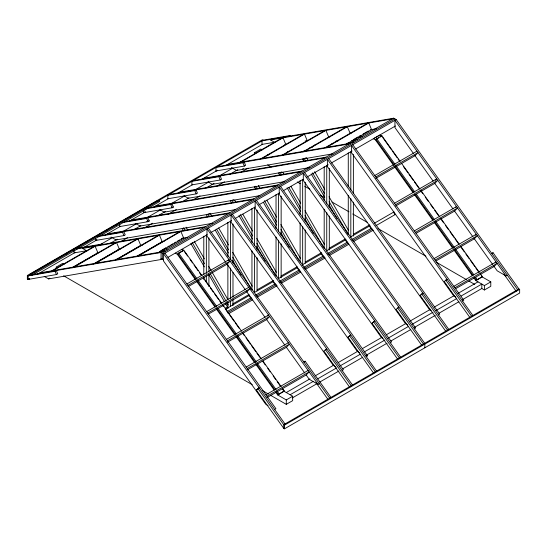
<?xml version="1.0" encoding="UTF-8"?>
<svg xmlns="http://www.w3.org/2000/svg" width="547" height="547" viewBox="0 0 547 547"><rect width="100%" height="100%" fill="white"/><g stroke="black" fill="none" stroke-linecap="round" stroke-linejoin="round"><path stroke-width="0.82" d="M202.055 275.756L183.751 250.102L178.637 253.049L177.891 253.822L196.202 279.483M183.006 250.875L183.751 250.102M228.099 260.632L229.084 259.599L186.91 283.948M400.178 161.406L381.868 135.745L376.76 138.699L376.015 139.471L394.325 165.126M381.129 136.518L381.868 135.745M267.627 316.029L268.618 315.004L226.437 339.352M435.262 180.394L436.745 178.848L394.572 203.197M283.722 428.315L256.393 390.025L259.155 387.741L258.163 388.773M304.125 362.237L305.11 361.211L330.962 397.423M455.521 207.58L456.513 206.554L414.339 230.902M282.211 388.096L284.194 390.873L278.334 394.599L276.358 391.823M283.449 391.645L284.194 390.873M325.643 349.813L326.634 348.781L323.872 351.065L349.738 387.31M373.82 373.403L347.954 337.164L350.716 334.88M372.028 323.263L374.791 320.98L372.028 323.263L397.409 358.818M398.872 307.079L396.11 309.363L421.976 345.601M475.288 235.278L476.28 234.253L434.099 258.601M420.185 295.462L422.947 293.178L420.185 295.462L446.051 331.701M446.037 280.303L447.029 279.278L444.267 281.561L470.133 317.8M492.047 253.74L493.038 252.714L518.884 288.925L519.65 289.37L519.65 293.055L284.488 428.827L283.722 428.383L283.722 424.691L257.876 388.479M480.334 273.746L482.31 276.515L476.458 280.242L474.481 277.466M495.049 262.984L496.04 261.951L453.866 286.3M481.572 277.288L482.31 276.515M29.593 278.751L28.116 279.606L27.35 279.161L27.35 275.476L262.512 139.704L263.278 140.148L290.218 135.499L288.946 136.237M29.353 274.649L157.153 200.858L159.3 200.489L159.717 201.474L31.911 275.264L31.494 274.279L29.353 274.649L29.77 275.633M30.331 274.635L28.116 275.914L27.35 275.476M65.784 254.17L67.26 253.316M72.43 250.335L73.907 249.48M75.383 248.625L76.86 247.77M85.729 242.656L87.205 241.801M104.928 231.572L107.144 230.294M115.267 225.603L117.482 224.318M129.304 217.501L130.781 216.646M142.596 209.822L144.073 208.968M156.627 201.72L263.278 140.148M31.494 274.279L159.3 200.489M29.394 278.697L28.116 279.435L56.45 274.546L57.729 273.808L56.341 270.533L55.062 271.271L28.116 275.914L28.116 279.606M95.595 238.362L95.595 240.475L96.874 239.736M143.752 210.561L143.752 212.674L145.03 211.935M215.99 170.972L244.324 166.083L245.603 165.344L244.208 162.062L242.936 162.801L215.99 167.45L215.99 170.972L217.268 170.233M36.977 274.491L75.383 252.317M83.506 247.627L96.805 239.948M104.19 235.689L120.436 226.308M129.304 221.186L145.55 211.805M152.934 207.545L168.449 198.588M177.269 193.494L192.701 184.585M201.528 179.491L216.961 170.575M225.788 165.481L262.539 144.264M39.179 273.493L40.457 272.755L162.309 251.729M86.911 250.936L82.583 248.434L83.862 247.695M106.658 234.533L107.937 233.795L229.788 212.769M130.74 220.632L132.018 219.894L253.87 198.869M154.815 206.732L156.093 205.993L277.944 184.968M178.896 192.824L180.175 192.093L302.026 171.067M202.971 178.924L204.25 178.185L326.101 157.167M227.053 165.023L228.331 164.285L350.183 143.266M274.861 142.452L270.533 139.95L271.804 139.212M56.232 268.577L56.232 267.107L62.625 263.415L64.081 264.256M254.355 154.227L254.355 152.75L260.748 149.058L262.204 149.899M51.876 270.786L94.05 246.437L95.123 246.253L97.906 252.81L72.006 267.763M281.944 137.988L239.771 162.336L240.844 162.151L283.018 137.803L285.801 144.36M52.95 270.601L95.123 246.253M99.971 244.803L112.552 237.542M122.911 231.559L136.976 223.436M147.341 217.453L160.661 209.761M171.026 203.778L184.346 196.093M195.45 189.679L208.776 181.987M219.135 176.004L232.461 168.312M101.017 244.735L102.296 243.996L77.879 248.208M97.284 236.666L122.542 232.311L123.82 231.572L125.215 234.848L123.937 235.586L95.595 240.475M122.2 222.622L146.623 218.41L147.895 217.672L149.29 220.947L148.011 221.685L119.677 226.574L119.677 223.757M145.44 208.865L170.698 204.503L171.977 203.771L173.372 207.046L172.093 207.785L143.752 212.674M194.78 190.602L196.052 189.864L197.446 193.146L196.168 193.884L167.833 198.773L167.833 195.252L194.78 190.602L196.168 193.884M218.855 176.702L220.133 175.963L221.528 179.245L220.25 179.984L191.908 184.872L191.908 181.351L218.855 176.702L220.25 179.984M44.232 276.406L48.567 278.908L49.845 278.17M109.721 243.6L117.325 239.21M134.152 229.501L140.811 225.651M157.837 215.826L165.481 211.409M182.26 201.72L188.92 197.877M205.945 188.045L214.089 183.348M229.631 174.37L237.774 169.673M73.312 267.086L115.485 242.738L116.559 242.553L119.342 249.111L93.448 264.064M260.645 158.883L303.387 134.288M74.385 266.902L116.559 242.553M120.825 241.617L127.485 237.774M144.511 227.942L152.654 223.244M168.196 214.267L176.339 209.569M193.364 199.737L200.024 195.894M217.05 186.062L224.448 181.789M241.473 171.963L248.14 168.114M94.747 263.394L136.921 239.039L137.994 238.854L140.777 245.412L115.622 259.941M281.343 155.615L324.822 130.589M95.821 263.21L137.994 238.854M116.183 259.695L158.363 235.34L159.43 235.155L162.22 241.719L137.058 256.242M302.778 151.916L346.258 126.89M117.256 259.51L159.43 235.155M183.587 230.902L182.308 228.694L183.676 227.908M255.818 189.194L254.546 186.992L255.907 186.206M303.975 161.392L302.703 159.191L304.064 158.404M207.662 217.002L206.39 214.793L209.487 213.672M231.743 203.101L230.465 200.893L233.569 199.771M279.9 175.293L278.621 173.091L281.726 171.97M302.703 159.191L306.484 157.673L308.187 160.62M137.625 255.996L179.799 231.648L180.872 231.456L183.655 238.02L157.755 252.967M324.959 147.786L367.693 123.191M138.692 255.811L180.872 231.456M160.387 251.018L162.603 249.74M164.086 248.885L165.563 248.03M167.785 246.745L169.262 245.89M170.746 245.035L172.961 243.757M174.445 242.902L175.922 242.047M177.406 241.193L179.621 239.914M181.105 239.06L182.582 238.205M353.465 139.574L357.902 137.01M359.379 136.162L360.863 135.307M363.078 134.022L368.261 131.034M346.395 144.093L371.55 129.564L368.767 123.007L326.593 147.355L325.52 147.54M396.192 119.649L393.635 118.173L161.03 252.468L32.765 274.601M394.913 118.911L162.309 253.206L162.309 259.107M48.567 278.908L161.03 259.504L162.309 258.765M168.018 257.288L207.156 234.69M210.848 232.564L231.525 220.626M235.217 218.492L255.155 206.985M258.847 204.852L279.524 192.913M283.216 190.78L303.147 179.272M306.84 177.139L328.255 164.777M331.208 163.068L352.097 151.013M355.577 149.003L395.454 125.981M175.32 253.117L177.255 254.191L183.642 250.505L181.713 249.425M380.35 136.969L381.765 136.148L379.83 135.068L373.444 138.76L375.379 139.841L378.934 137.782M374.811 175.498L416.985 151.15M187.949 285.411L230.13 261.063L227.155 264.146L188.681 286.361M375.851 176.954L418.024 152.606L415.057 155.697L375.837 178.336M206.677 311.653L248.851 287.305M207.716 313.11L249.89 288.761L246.923 291.852L208.448 314.067M395.611 204.66L437.791 180.305L434.817 183.395L395.604 206.041M225.357 308.18L227.573 306.901M232.755 303.906L249.042 294.505M257.179 289.807L273.466 280.406M280.864 276.132L297.151 266.731M305.294 262.034L321.574 252.632M328.979 248.359L345.26 238.957M353.403 234.253L369.69 224.851M225.46 309.212L248.974 295.633L250.663 297.992M254.068 292.693L273.76 281.322M277.999 278.874L297.13 267.832L298.819 270.191M302.074 264.974L321.916 253.521M326.299 250.991L345.998 239.62M350.23 237.172L370.073 225.72M374.456 223.19L394.025 211.887M227.012 311.653L251.244 297.664M255.449 295.236L275.326 283.756M279.524 281.336L299.4 269.856M303.599 267.435L323.482 255.955M327.68 253.535L347.557 242.054M351.755 239.634L371.481 228.243M375.885 225.699L395.713 214.253M227.504 312.843L251.935 298.744M256.372 296.18L276.358 284.638M280.057 282.505L300.043 270.963M304.481 268.399L324.467 256.864M328.173 254.724L348.152 243.189M352.596 240.625L372.582 229.084M228.243 313.889L252.673 299.79M257.111 297.226L277.097 285.684M281.541 283.12L300.782 272.016M305.226 269.452L325.212 257.91M329.65 255.346L348.897 244.235M353.335 241.671L373.321 230.137M227.484 340.808L269.657 316.46L266.683 319.551L227.47 342.19M415.378 232.359L457.552 208.01L454.584 211.101L416.11 233.309M246.205 367.051L288.378 342.702M247.244 368.514L289.418 344.159L286.45 347.249L247.237 369.895M435.145 260.057L477.319 235.709L474.345 238.8L435.87 261.015M303.838 361.943L305.11 361.211M491.76 253.452L493.038 252.714M256.393 390.025L257.671 389.286M347.954 337.164L349.225 336.426M265.972 394.756L308.146 370.401M267.011 396.213L309.185 371.864L306.217 374.955L266.998 397.594M454.906 287.756L497.079 263.408L494.112 266.498L455.637 288.713M275.715 392.192L277.698 394.968L284.084 391.276L292.672 396.233L292.672 400.657L286.279 404.349L270.744 395.378M473.839 277.835L475.822 280.611L482.208 276.919L490.789 281.876L490.789 286.307L484.403 289.992L481.442 288.283M286.279 392.541L309.964 378.866M315.147 375.878L333.649 365.191M338.094 362.627L357.335 351.516M362.517 348.528L381.765 337.417M386.203 334.853L405.45 323.742M409.888 321.178L429.874 309.636M434.318 307.072L454.297 295.537M458.003 293.397L477.989 281.862M290.115 394.756L313.062 381.505M317.499 378.941L336.747 367.83M339.708 366.121L360.432 354.155M364.131 352.022L384.856 340.056M387.816 338.347L408.541 326.381M412.247 324.248L432.971 312.282M435.932 310.573L456.656 298.607M461.094 296.043L481.818 284.078L481.818 288.501L462.577 299.612M277.698 394.968L286.279 399.919L292.672 396.233M475.822 280.611L484.403 285.568L490.789 281.876M292.337 397.901L316.761 383.796M319.721 382.086L338.969 370.975M342.668 368.842L362.654 357.3M366.353 355.167L387.078 343.201M390.777 341.068L410.763 329.526M414.462 327.393L435.186 315.428M438.892 313.287L458.871 301.753M274.635 409.429L275.914 408.691L164.866 253.117M306.258 375.119L309.233 379.29L318.039 384.37L319.318 383.632M342.114 370.469L343.393 369.731L232.345 214.157M366.196 356.569L367.475 355.83L256.427 200.257M390.271 342.668L391.549 341.93L280.502 186.356M414.352 328.768L415.631 328.029L304.583 172.455M438.427 314.867L439.706 314.128L328.658 158.555M462.509 300.966L463.788 300.228L352.74 144.654M493.709 265.938L497.182 270.806L505.989 275.893L507.26 275.155M518.884 288.925L283.722 424.691L284.488 425.135L519.65 289.37M254.546 186.992L256.283 186.657L257.555 188.872M182.308 228.694L184.045 228.366L185.324 230.574M393.662 118.193L261.999 140.887L261.999 144.408L274.498 142.247M270.533 139.95L392.384 118.931M284.734 144.545L286.628 144.21M305.096 141.023L308.453 140.449M328.597 136.969L330.272 136.682M349.581 133.352L351.256 133.065M370.476 129.748L376.439 128.716M314.969 144.764L316.638 144.47M335.865 141.153L338.374 140.723M357.601 137.406L362.613 136.538M267.223 155.068L268.892 154.78M287.284 151.608L288.953 151.321M309.855 147.711L312.364 147.28M331.591 143.964L333.26 143.676M351.653 140.504L357.506 139.492M349 142.719L354.018 141.851M304.057 150.733L305.732 150.439M346.695 143.376L352.541 142.364M261.206 158.637L262.28 158.452L304.453 134.104L307.243 140.661M282.649 154.938L283.715 154.753L325.896 130.405L328.679 136.962M304.084 151.239L305.158 151.054L347.331 126.706L350.114 133.263M217.268 166.712L348.904 143.998M242.553 168.893L243.627 168.708M332.959 153.789L236.434 170.445L231.381 167.526M193.187 180.613L324.829 157.905M309.718 167.546L212.359 184.346L208.024 181.843M169.112 194.513L300.747 171.806M284.802 181.59L188.277 198.246L183.949 195.744M147.56 207.983L276.673 185.707M171.703 207.334L173.372 207.046M259.887 195.641L164.203 212.147L159.868 209.645M124.319 221.74L252.591 199.607M146.787 221.378L149.29 220.947M235.805 209.542L140.121 226.048L135.793 223.545M100.245 235.641L228.516 213.508M212.564 223.299L116.046 239.948L110.993 237.036M76.601 248.947L205.713 226.67M82.583 248.434L204.434 227.408M86.576 250.745L74.077 252.905L74.077 250.793M96.833 252.994L98.679 252.693M117.988 249.364L120.504 248.926M140.647 245.453L142.329 245.165M161.632 241.836L164.148 241.398M181.775 238.355L187.648 237.343M74.214 266.471L76.717 266.04M116.846 259.114L118.514 258.827M138.576 255.367L140.251 255.08M159.478 251.764L164.49 250.895M254.355 152.75L255.811 153.591M267.668 164.866L271.367 166.999M297.26 181.946L300.214 183.655M304.652 186.219L309.834 189.207M320.186 195.183L324.624 197.747M332.022 202.021L349.034 211.839M352.733 213.973L367.529 222.52M377.888 228.496L425.963 256.256M436.321 262.232L466.646 279.743M468.868 281.021L474.782 284.44M455.904 297.151L453.702 295.879L351.461 152.64L351.461 145.386L472.875 315.489M431.091 310.628L429.627 309.78L327.38 166.541L327.38 159.293L448.793 329.39M407.747 324.952L405.546 323.687L303.305 180.442L303.305 173.194L424.718 343.29M167.676 194.458L168.449 194.896M424.055 343.673L424.821 344.118L424.821 347.81M382.934 338.436L381.471 337.588L279.223 194.342L279.223 187.095L400.636 357.191M366.005 354.982L367.475 355.83M359.591 352.76L357.389 351.489L255.148 208.243L255.148 200.995L376.562 371.092M161.03 258.369L163.587 259.846M335.516 366.661L333.314 365.389L231.066 222.144L231.066 214.896L352.48 384.992M56.232 267.107L57.688 267.948M63.63 275.804L252.256 384.705M262.608 390.681L268.529 394.1M268.03 405.621L265.835 404.349L163.587 261.104L163.587 253.856L285.001 423.952M393.443 212.229L395.132 214.588M369.362 226.13L371.057 228.489M345.287 240.03L346.976 242.389M321.205 253.931L322.901 256.29M273.049 281.732L274.744 284.091M517.606 289.664L396.219 119.581L163.587 253.945L161.03 252.468L161.03 259.504M505.989 275.893L394.941 120.319L394.941 127.567L413.306 153.297M503.937 274.143L516.142 291.236M414.79 155.382L433.156 181.112M434.646 183.197L453.012 208.92M454.495 211.005L472.861 236.735M473.852 238.13L492.717 264.55M401.662 163.485L419.966 189.139M420.958 190.527L439.761 216.879M440.752 218.267L459.056 243.928M461.039 246.697L479.343 272.358M382.756 137.536L391.659 150.015M392.65 151.403L397.101 157.645M398.093 159.033L399.577 161.112M403.536 166.657L407.987 172.9M408.978 174.288L413.436 180.531M414.421 181.919L418.879 188.154M420.855 190.93L422.831 193.706M425.306 197.173L428.274 201.33M430.749 204.804L433.224 208.27M434.708 210.349L438.174 215.203M441.634 220.058L443.617 222.834M445.593 225.603L448.561 229.767M450.044 231.846L454.003 237.391M454.995 238.779L458.954 244.331M460.93 247.1L464.396 251.955M465.88 254.034L469.347 258.888M470.331 260.276L474.789 266.519M475.774 267.907L478.748 272.064M481.216 275.531L482.208 276.919M376.76 138.699L395.064 164.353M396.055 165.741L414.858 192.093M416.342 194.171L434.646 219.832M435.638 221.22L454.441 247.572M455.432 248.953L473.736 274.615M475.712 277.391L477.203 279.469M395.31 166.514L413.621 192.175M415.105 194.253L433.409 219.908M434.892 221.993L453.695 248.345M454.687 249.726L472.991 275.387M375.379 139.841L393.683 165.495M394.674 166.883L412.978 192.537M414.462 194.623L432.773 220.277M434.256 222.362L452.56 248.017M454.051 250.095L472.355 275.756M445.75 280.016L471.596 316.228M421.669 293.917L447.514 330.128M397.594 307.817L423.44 344.029M373.512 321.718L399.358 357.929M349.437 335.619L375.283 371.83M325.356 349.519L351.201 385.731M208.27 228.058L329.684 398.161M318.039 384.37L206.992 228.796L206.992 236.051L225.849 262.471M316.016 382.64L328.221 399.734M226.841 263.859L245.206 289.589M246.198 290.983L265.063 317.404M266.553 319.489L284.912 345.219M286.402 347.304L304.768 373.033M203.539 277.835L221.85 303.496M222.834 304.884L241.637 331.236M242.629 332.624L261.432 358.976M262.916 361.054L281.22 386.708M184.633 251.887L187.6 256.051M190.076 259.517L192.551 262.984M194.035 265.063L197.993 270.615M199.477 272.693L201.46 275.469M204.92 280.324L209.371 286.56M210.363 287.948L213.33 292.112M214.321 293.5L218.773 299.735M219.764 301.123L220.756 302.512M222.732 305.288L223.723 306.676M225.207 308.754L228.673 313.609M229.658 314.997L234.116 321.233M235.101 322.621L239.06 328.173M243.018 333.718L244.502 335.796M245.986 337.882L250.444 344.118M251.429 345.506L255.887 351.748M256.871 353.136L259.846 357.294M262.813 361.458L265.288 364.924M267.757 368.391L270.232 371.857M273.199 376.021L275.674 379.488M277.158 381.567L280.625 386.421M282.601 389.197L284.084 391.276M178.637 253.049L196.941 278.71M197.932 280.098L216.735 306.45M218.219 308.529L236.53 334.183M237.514 335.571L256.317 361.923M257.309 363.311L276.112 389.662M277.097 391.05L279.079 393.826M197.193 280.871L215.99 307.223M216.981 308.604L235.292 334.265M236.776 336.343L255.579 362.695M256.564 364.083L274.874 389.744M177.255 254.191L195.559 279.852M196.551 281.24L214.862 306.894M216.345 308.973L235.148 335.325M236.133 336.713L254.444 362.374M255.928 364.452L274.232 390.114M314.566 171.676L324.781 189.365M329.034 196.735L348.61 230.636M304.44 158.856L305.711 161.064M312.522 172.859L324.439 193.494M329.116 201.604L347.837 234.027M311.188 173.884L324.761 197.399M329.007 204.749L337.068 218.711M282.833 172.312L284.105 174.527M290.915 186.315L300.7 203.265M304.959 210.636L324.528 244.536M280.358 172.756L281.637 174.965M288.871 187.498L300.782 208.133M305.041 215.504L323.339 247.196M287.107 187.785L300.686 211.299M304.925 218.65L313.41 233.343M258.328 185.481L260.03 188.428M266.833 200.216L276.625 217.166M280.878 224.537L300.453 258.437M264.365 200.66L276.707 222.034M280.96 229.405L298.833 260.358M263.456 202.424L276.604 225.2M280.85 232.55L289.336 247.244M234.677 200.113L235.948 202.328M242.759 214.116L252.543 231.073M256.803 238.437L276.372 272.344M232.202 200.558L233.48 202.773M240.29 214.561L252.625 235.935M256.885 243.306L275.182 274.997M238.95 215.593L252.529 239.101M256.769 246.451L265.254 261.145M210.171 213.282L211.874 216.229M218.677 228.024L228.468 244.974M232.721 252.345L252.297 286.245M208.127 214.458L209.398 216.674M216.633 229.2L228.55 249.835M232.803 257.206L251.1 288.898M215.299 230.225L228.448 253.008M232.694 260.351L241.179 275.052M186.089 227.183L187.792 230.13M194.178 241.186L204.387 258.875M208.646 266.245L211.197 270.662M212.045 272.139L227.791 299.407M192.134 242.369L204.469 263.736M210.431 274.054L226.171 301.322M227.026 302.799L228.297 305.007M190.794 243.394L204.373 266.909M208.612 274.252L224.311 301.445M225.583 303.647L228.126 308.057M165.844 247.716L167.122 249.924M163.799 248.899L165.078 251.107M162.473 249.945L163.327 251.415M242.936 162.801L244.324 166.083M170.698 204.503L172.093 207.785M146.623 218.41L148.011 221.685M122.542 232.311L123.937 235.586M55.062 271.271L56.45 274.546M484.403 285.568L484.403 289.992M353.376 154.521L353.376 193.631M353.376 202.137L353.376 236.147M350.818 151.751L350.818 190.007M350.818 198.513L350.818 236.769M348.268 152.825L348.268 186.835M348.268 195.334L348.268 234.444M329.301 168.428L329.301 207.539M329.301 216.038L329.301 250.047M326.744 165.652L326.744 203.908M326.744 212.414L326.744 250.67M324.186 166.726L324.186 200.735M324.186 209.234L324.186 248.345M305.219 182.329L305.219 221.439M305.219 229.938L305.219 263.1M302.662 179.553L302.662 217.809M302.662 226.314L302.662 265.425M300.112 180.626L300.112 214.636M300.112 223.135L300.112 262.245M286.279 399.919L286.279 404.349M284.488 425.135L284.488 428.827M281.144 196.229L281.144 235.34M281.144 243.839L281.144 277.849M278.587 193.453L278.587 231.716M278.587 240.215L278.587 278.478M276.03 194.527L276.03 228.537M276.03 237.042L276.03 276.146M257.063 210.13L257.063 250.088M257.063 257.74L257.063 290.901M254.505 207.354L254.505 245.617M254.505 254.116L254.505 292.378M251.955 208.428L251.955 242.437M251.955 250.943L251.955 290.054M232.988 224.031L232.988 263.141M232.988 272.495L232.988 297.151M232.988 299.701L232.988 305.65M230.431 221.255L230.431 259.517M230.431 268.016L230.431 298.628M230.431 301.178L230.431 306.279M227.873 222.328L227.873 256.338M227.873 264.844L227.873 299.701M227.873 302.252L227.873 308.2M208.906 237.931L208.906 271.941M208.906 274.491L208.906 286.396M206.349 235.155L206.349 273.418M206.349 275.968L206.349 281.917M203.799 236.229L203.799 274.491M203.799 277.042L203.799 279.592"/></g></svg>
